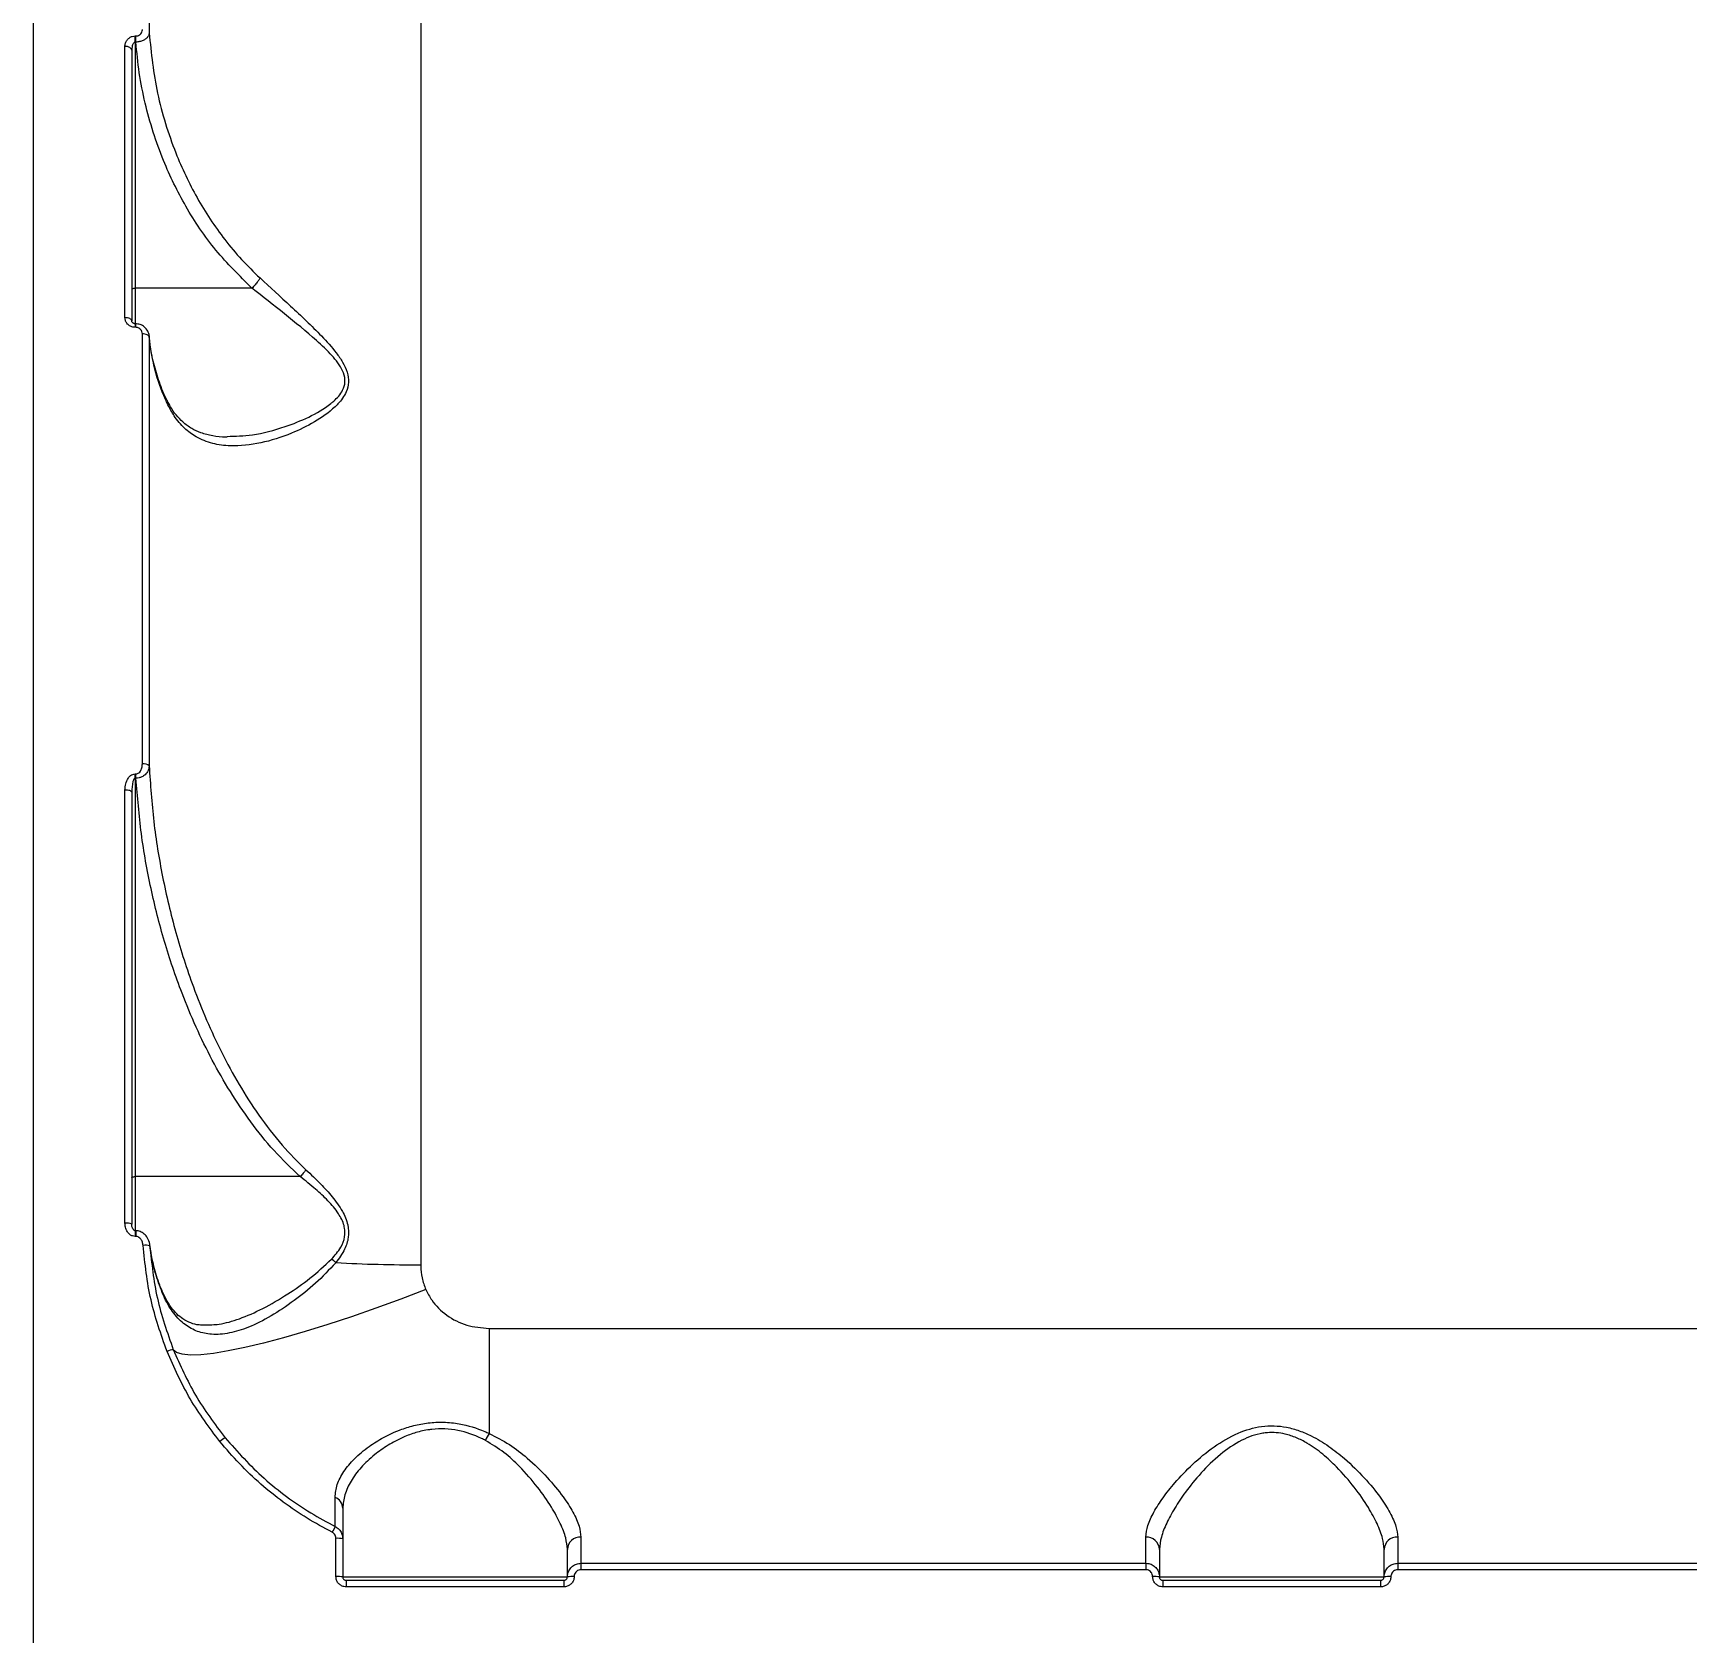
# Model space of a CAD drawing. Header units: millimetres. Extents: x -7735 to 7893, y -6545 to 6034.
# Drawn here: x -2479.2 to -2236.2, y 2708.9 to 2944 of the extents above; entities that cross this region are included whole.
import ezdxf

# ---------------------------------------------------------------- set-up
doc = ezdxf.new("R2010")
doc.units = ezdxf.units.MM
for name, color, linetype in [('DIKOM_ОБЪЕКТ', 7, 'Continuous'), ('DIKOM_РАЗМЕР_ЗОНА', 7, 'Continuous'), ('DIKOM_РАЗМЕР_ОБЪЕКТА', 7, 'Continuous')]:
    doc.layers.add(name, color=color, linetype=linetype)
doc.styles.add('style1', font='arial.ttf', dxfattribs={"width": 0.8})
doc.dimstyles.new('1-50', dxfattribs={"dimtxt": 300, "dimasz": 200, "dimexe": 100, "dimexo": 0, "dimgap": 100, "dimtad": 1, "dimtxsty": 'style1', "dimcen": 200, "dimclrd": 7, "dimclre": 7, "dimclrt": 7, "dimadec": 1, "dimazin": 2, "dimtfac": 1, "dimtmove": 0, "dimatfit": 2, "dimfxl": 0, "dimlwd": 25, "dimlwe": 18, "dimarcsym": 0})

# ---------------------------------------------------------------- blocks, each defined once
blk = doc.blocks.new('*D1')
at = {"layer": 'Defpoints', "color": 0, "transparency": 16777216}
for p in [(-1659.72, 4539.04), (-6635.97, -4006.79), (-1659.72, -4006.79)]:
    blk.add_point(p, dxfattribs=at)
at = {"layer": 'DIKOM_РАЗМЕР_ОБЪЕКТА', "color": 7, "lineweight": 18, "transparency": 16777216}
for p, q in [((-1659.72, 4539.04), (-6735.97, 4539.04)), ((-1659.72, -4006.79), (-6735.97, -4006.79))]:
    blk.add_line(p, q, dxfattribs=at)
at = {"layer": 'DIKOM_РАЗМЕР_ОБЪЕКТА', "color": 7, "lineweight": 25, "transparency": 16777216}
blk.add_line((-6635.97, 4339.04), (-6635.97, -3806.79), dxfattribs=at)
at = {"layer": 'DIKOM_РАЗМЕР_ОБЪЕКТА', "color": 7, "transparency": 16777216}
for points in [[(-6669.31, 4339.04), (-6602.64, 4339.04), (-6635.97, 4539.04)], [(-6669.31, -3806.79), (-6602.64, -3806.79), (-6635.97, -4006.79)]]:
    blk.add_solid(points, dxfattribs=at)
at = {"layer": 'DIKOM_РАЗМЕР_ОБЪЕКТА', "color": 7, "transparency": 16777216, "insert": (-6889.14, 266.13), "char_height": 300, "attachment_point": 5, "rotation": 90, "style": 'style1'}
blk.add_mtext('8550', dxfattribs=at)
blk = doc.blocks.new('*D2')
at = {"layer": 'Defpoints', "color": 0, "transparency": 16777216}
for p in [(-1994.19, 6033.86), (-7284.85, -5501.61), (-1994.19, -5501.61)]:
    blk.add_point(p, dxfattribs=at)
at = {"layer": 'DIKOM_РАЗМЕР_ЗОНА', "color": 7, "lineweight": 18, "transparency": 16777216}
for p, q in [((-1994.19, 6033.86), (-7384.85, 6033.86)), ((-1994.19, -5501.61), (-7384.85, -5501.61))]:
    blk.add_line(p, q, dxfattribs=at)
at = {"layer": 'DIKOM_РАЗМЕР_ЗОНА', "color": 7, "lineweight": 25, "transparency": 16777216}
blk.add_line((-7284.85, 5833.86), (-7284.85, -5301.61), dxfattribs=at)
at = {"layer": 'DIKOM_РАЗМЕР_ЗОНА', "color": 7, "transparency": 16777216}
for points in [[(-7318.18, 5833.86), (-7251.52, 5833.86), (-7284.85, 6033.86)], [(-7318.18, -5301.61), (-7251.52, -5301.61), (-7284.85, -5501.61)]]:
    blk.add_solid(points, dxfattribs=at)
at = {"layer": 'DIKOM_РАЗМЕР_ЗОНА', "color": 7, "transparency": 16777216, "insert": (-7538.02, 266.13), "char_height": 300, "attachment_point": 5, "rotation": 90, "style": 'style1'}
blk.add_mtext('11550', dxfattribs=at)

msp = doc.modelspace()

# ---------------------------------------------------------------- linework, layer by layer
at = {"layer": 'DIKOM_ОБЪЕКТ', "color": 7, "linetype": 'Continuous', "lineweight": 15}
for p, q in [((-2479.19, 3121.125), (-2479.19, 2702.128)), ((-2422.24, 3083.125), (-2422.24, 2762.973)), ((-2462.133, 3009.792), (-2462.133, 2943.961)), ((-2464.19, 2943.532), (-2464.087, 2943.532)), ((-2464.19, 2942.632), (-2464.19, 2943.532)), ((-2464.087, 2942.632), (-2464.087, 2943.532)), ((-2465.69, 2902.147), (-2465.69, 2942.011)), ((-2464.69, 2941.437), (-2464.69, 2901.669)), ((-2464.19, 2942.632), (-2464.19, 2906.478)), ((-2464.087, 2942.632), (-2464.19, 2942.632)), ((-2447.03, 2906.478), (-2464.19, 2906.478)), ((-2464.19, 2906.478), (-2464.19, 2901.254)), ((-2464.157, 2901.256), (-2464.19, 2901.256)), ((-2464.19, 2901.255), (-2464.19, 2900.731)), ((-2464.157, 2900.731), (-2464.19, 2900.731)), ((-2464.157, 2901.255), (-2464.157, 2900.731)), ((-2463.13, 2836.58), (-2463.13, 2899.758)), ((-2462.133, 2899.32), (-2462.133, 2836.281)), ((-2462.066, 2899.03), (-2462.101, 2899.454)), ((-2464.19, 2835.106), (-2464.068, 2835.106)), ((-2464.19, 2834.467), (-2464.19, 2835.106)), ((-2464.19, 2834.467), (-2464.19, 2775.937)), ((-2464.068, 2834.467), (-2464.19, 2834.467)), ((-2464.068, 2834.467), (-2464.068, 2835.106)), ((-2465.69, 2769.1), (-2465.69, 2832.739)), ((-2464.69, 2832.426), (-2464.69, 2768.938)), ((-2439.942, 2775.937), (-2464.19, 2775.937)), ((-2464.19, 2775.937), (-2464.19, 2767.969)), ((-2464.103, 2767.987), (-2464.19, 2767.987)), ((-2464.19, 2767.987), (-2464.19, 2767.145)), ((-2464.103, 2767.987), (-2464.103, 2767.145)), ((-2464.103, 2767.145), (-2464.19, 2767.145)), ((-2412.19, 2753.628), (-2062.19, 2753.628)), ((-2412.19, 2753.628), (-2412.19, 2738.219)), ((-2434.69, 2717.164), (-2434.69, 2722.79)), ((-2433.69, 2722.738), (-2433.69, 2717.125)), ((-2398.69, 2722.983), (-2398.69, 2719.125)), ((-2315.69, 2719.125), (-2315.69, 2722.983)), ((-2278.69, 2722.983), (-2278.69, 2719.125)), ((-2400.69, 2717.125), (-2400.69, 2721.176)), ((-2313.69, 2721.176), (-2313.69, 2717.125)), ((-2280.69, 2717.125), (-2280.69, 2721.176)), ((-2433.69, 2717.125), (-2400.69, 2717.125)), ((-2398.69, 2719.125), (-2398.69, 2718.166)), ((-2398.69, 2719.125), (-2315.69, 2719.125)), ((-2315.69, 2718.166), (-2398.69, 2718.166)), ((-2315.69, 2719.125), (-2315.69, 2718.166)), ((-2313.69, 2717.125), (-2280.69, 2717.125)), ((-2278.69, 2719.125), (-2278.69, 2718.166)), ((-2278.69, 2719.125), (-2195.69, 2719.125)), ((-2195.69, 2718.166), (-2278.69, 2718.166)), ((-2433.19, 2716.625), (-2433.19, 2715.66)), ((-2433.19, 2716.625), (-2401.19, 2716.625)), ((-2401.19, 2715.66), (-2433.19, 2715.66)), ((-2401.19, 2716.625), (-2401.19, 2715.66)), ((-2313.19, 2716.625), (-2313.19, 2715.66)), ((-2313.19, 2716.625), (-2281.19, 2716.625)), ((-2281.19, 2715.66), (-2313.19, 2715.66)), ((-2281.19, 2716.625), (-2281.19, 2715.66))]:
    msp.add_line(p, q, dxfattribs=at)
at = {"layer": 'DIKOM_ОБЪЕКТ', "color": 7, "linetype": 'Continuous', "lineweight": 15, "flags": 128}
for points in [[(-2464.69, 2941.437), (-2464.71, 2941.549), (-2464.766, 2941.657), (-2464.859, 2941.756), (-2464.983, 2941.843), (-2465.135, 2941.914), (-2465.308, 2941.967), (-2465.495, 2941.999), (-2465.69, 2942.011)], [(-2464.69, 2906.317), (-2464.681, 2906.348), (-2464.652, 2906.378), (-2464.606, 2906.406), (-2464.544, 2906.431), (-2464.468, 2906.451), (-2464.381, 2906.465), (-2464.288, 2906.475), (-2464.19, 2906.478)], [(-2464.69, 2901.669), (-2464.71, 2901.762), (-2464.766, 2901.852), (-2464.859, 2901.934), (-2464.983, 2902.007), (-2465.135, 2902.066), (-2465.308, 2902.111), (-2465.495, 2902.138), (-2465.69, 2902.147)], [(-2462.133, 2899.32), (-2462.164, 2899.407), (-2462.229, 2899.49), (-2462.325, 2899.566), (-2462.45, 2899.632), (-2462.598, 2899.686), (-2462.765, 2899.726), (-2462.944, 2899.75), (-2463.13, 2899.758)], [(-2464.69, 2832.426), (-2464.71, 2832.487), (-2464.766, 2832.546), (-2464.859, 2832.6), (-2464.983, 2832.648), (-2465.135, 2832.687), (-2465.308, 2832.715), (-2465.495, 2832.733), (-2465.69, 2832.739)], [(-2464.69, 2775.777), (-2464.681, 2775.809), (-2464.652, 2775.839), (-2464.606, 2775.866), (-2464.544, 2775.89), (-2464.468, 2775.91), (-2464.381, 2775.925), (-2464.288, 2775.934), (-2464.19, 2775.937)], [(-2421.481, 2759.331), (-2425.175, 2757.925), (-2428.832, 2756.592), (-2432.417, 2755.347), (-2435.893, 2754.201), (-2439.228, 2753.166), (-2442.387, 2752.252), (-2445.34, 2751.468), (-2448.057, 2750.822), (-2450.512, 2750.32), (-2452.681, 2749.968), (-2454.541, 2749.767), (-2456.075, 2749.722), (-2457.267, 2749.831), (-2458.106, 2750.095), (-2458.584, 2750.509)]]:
    msp.add_lwpolyline(points, dxfattribs=at)
at = {"layer": 'DIKOM_ОБЪЕКТ', "color": 7, "linetype": 'Continuous', "lineweight": 15}
for centre, radius, start, end in [((-2462.928, 2835.441), 1.156, 46.56717, 100.0821), ((-2465.446, 2767.437), 1.681, 63.26544, 98.34201), ((-2462.679, 2763.898), 1.968, 70.71917, 100.10353), ((-2438.883, 2758.872), 6.076, 46.72991, 54.35587), ((-2422.363, 2999.343), 236.37, 267.00393, 270.02986), ((-2458.429, 2748.139), 2.375, 93.74157, 117.11974), ((-2449.326, 2734.401), 3.57, 117.47945, 132.7453), ((-2405.838, 2734.272), 7.479, 148.14852, 157.17448), ((-2435.45, 2727.171), 1.761, 1.82009, 68.86492), ((-2426.547, 2719.54), 9.629, 148.83569, 154.50646), ((-2434.443, 2717.857), 4.939, 81.23472, 92.86878), ((-2398.782, 2721.074), 1.911, 87.24923, 176.95044), ((-2315.599, 2721.074), 1.911, 3.04956, 92.75077), ((-2278.782, 2721.074), 1.911, 87.2393, 176.96038), ((-2434.44, 2710.587), 6.581, 83.45513, 92.17535), ((-2399.94, 2710.578), 6.59, 87.82895, 96.53952), ((-2314.44, 2710.585), 6.583, 83.45666, 92.17382), ((-2279.94, 2710.587), 6.581, 87.82465, 96.54487)]:
    msp.add_arc(centre, radius, start, end, dxfattribs=at)
for points, knots in [([(-2465.69, 2942.011), (-2465.69, 2942.039), (-2465.687, 2942.245), (-2465.603, 2942.601), (-2465.35, 2943.013), (-2465.017, 2943.302), (-2464.626, 2943.494), (-2464.336, 2943.519), (-2464.19, 2943.532)], [0, 0, 0, 0, 0.0392118, 0.2871925, 0.4951945, 0.6710143, 0.8352851, 1, 1, 1, 1]), ([(-2464.087, 2943.532), (-2463.992, 2943.54), (-2463.804, 2943.556), (-2463.552, 2943.679), (-2463.342, 2943.864), (-2463.185, 2944.123), (-2463.133, 2944.347), (-2463.131, 2944.478), (-2463.13, 2944.498)], [0, 0, 0, 0, 0.167296, 0.3344425, 0.5090709, 0.7130551, 0.957756, 1, 1, 1, 1]), ([(-2462.133, 2943.961), (-2462.135, 2943.936), (-2462.145, 2943.762), (-2462.263, 2943.459), (-2462.592, 2943.111), (-2463.021, 2942.856), (-2463.527, 2942.682), (-2463.899, 2942.649), (-2464.087, 2942.632)], [0, 0, 0, 0, 0.0391471, 0.2683417, 0.4664205, 0.6436792, 0.8199574, 1, 1, 1, 1]), ([(-2462.133, 2943.961), (-2461.823, 2940.997), (-2461.355, 2936.515), (-2459.791, 2930.673), (-2457.988, 2925.497), (-2455.231, 2919.68), (-2451.817, 2914.513), (-2448.6, 2910.648), (-2446.765, 2908.87), (-2445.848, 2907.982)], [0, 0, 0, 0, 0.2227161, 0.336735, 0.4507495, 0.6310068, 0.8132757, 0.9066479, 1, 1, 1, 1]), ([(-2464.19, 2942.632), (-2464.216, 2942.63), (-2464.267, 2942.624), (-2464.367, 2942.566), (-2464.477, 2942.436), (-2464.582, 2942.207), (-2464.663, 2941.889), (-2464.689, 2941.62), (-2464.69, 2941.459), (-2464.69, 2941.437)], [0, 0, 0, 0, 0.0552117, 0.1098701, 0.2436785, 0.4175624, 0.6517855, 0.9517721, 1, 1, 1, 1]), ([(-2447.027, 2906.479), (-2448.858, 2908.286), (-2452.568, 2911.948), (-2456.836, 2918.355), (-2459.736, 2924.265), (-2461.591, 2929.393), (-2462.778, 2933.708), (-2463.653, 2938.126), (-2463.942, 2941.13), (-2464.087, 2942.632)], [0, 0, 0, 0, 0.1852085, 0.375224, 0.5580281, 0.6672705, 0.7765221, 0.8882633, 1, 1, 1, 1]), ([(-2445.848, 2907.982), (-2444.351, 2906.61), (-2441.319, 2903.831), (-2437.447, 2900.195), (-2434.922, 2897.416), (-2433.666, 2895.62), (-2432.968, 2894.164), (-2432.742, 2892.639), (-2433.171, 2890.973), (-2434.027, 2889.835), (-2435.574, 2888.292), (-2437.855, 2886.725), (-2441.582, 2884.909), (-2445.8, 2883.579), (-2449.701, 2883.162), (-2452.854, 2883.58), (-2455.115, 2884.462), (-2456.999, 2885.854), (-2458.38, 2887.454), (-2459.081, 2888.771), (-2459.374, 2889.323)], [0, 0, 0, 0, 0.0952094, 0.1929566, 0.2448014, 0.2710709, 0.2981706, 0.3242903, 0.3503885, 0.3910762, 0.4019417, 0.4719643, 0.5438111, 0.6393964, 0.7378516, 0.7988558, 0.861366, 0.9113767, 0.9628405, 1, 1, 1, 1]), ([(-2450.688, 2884.706), (-2449.46, 2884.734), (-2446.699, 2884.796), (-2442.613, 2885.927), (-2438.658, 2887.436), (-2436.278, 2888.831), (-2434.629, 2890.206), (-2433.732, 2891.191), (-2433.264, 2892.692), (-2433.502, 2894.024), (-2434.169, 2895.239), (-2434.812, 2896.049), (-2435.887, 2897.263), (-2438.228, 2899.453), (-2442.255, 2902.737), (-2445.438, 2905.231), (-2447.03, 2906.478)], [0, 0, 0, 0, 0.1104989, 0.2485065, 0.3481928, 0.4475015, 0.4623428, 0.5166406, 0.5502396, 0.5837043, 0.6157813, 0.6480652, 0.6549244, 0.7267053, 0.8633015, 1, 1, 1, 1]), ([(-2447.03, 2906.478), (-2447.03, 2906.478), (-2447.029, 2906.478), (-2447.028, 2906.478), (-2447.027, 2906.479), (-2447.027, 2906.479)], [0, 0, 0, 0, 0.3981598, 0.7586555, 1, 1, 1, 1]), ([(-2445.848, 2907.982), (-2445.875, 2907.934), (-2445.963, 2907.779), (-2446.19, 2907.444), (-2446.564, 2906.965), (-2446.873, 2906.641), (-2447.027, 2906.479)], [0, 0, 0, 0, 0.1073993, 0.3494931, 0.6747771, 1, 1, 1, 1]), ([(-2464.19, 2900.731), (-2464.266, 2900.734), (-2464.512, 2900.744), (-2464.927, 2900.881), (-2465.346, 2901.199), (-2465.635, 2901.643), (-2465.672, 2901.979), (-2465.69, 2902.147)], [0, 0, 0, 0, 0.0931153, 0.3039264, 0.5302559, 0.7652189, 1, 1, 1, 1]), ([(-2464.19, 2901.259), (-2464.215, 2901.258), (-2464.284, 2901.257), (-2464.396, 2901.289), (-2464.514, 2901.348), (-2464.615, 2901.442), (-2464.682, 2901.555), (-2464.68, 2901.63), (-2464.679, 2901.669)], [0, 0, 0, 0, 0.0676387, 0.1856323, 0.3241147, 0.5015871, 0.7458527, 1, 1, 1, 1]), ([(-2462.142, 2899.435), (-2462.142, 2899.45), (-2462.127, 2899.704), (-2462.324, 2900.197), (-2462.776, 2900.788), (-2463.433, 2901.188), (-2463.926, 2901.224), (-2464.158, 2901.241)], [0, 0, 0, 0, 0.0155781, 0.2612962, 0.5139214, 0.7710318, 1, 1, 1, 1]), ([(-2463.13, 2899.758), (-2463.143, 2899.873), (-2463.169, 2900.102), (-2463.366, 2900.406), (-2463.653, 2900.626), (-2463.938, 2900.721), (-2464.107, 2900.729), (-2464.157, 2900.731)], [0, 0, 0, 0, 0.2336729, 0.4673228, 0.6955778, 0.9087545, 1, 1, 1, 1]), ([(-2459.374, 2889.323), (-2459.501, 2889.597), (-2460.299, 2891.312), (-2461.485, 2894.622), (-2461.914, 2897.734), (-2462.133, 2899.32)], [0, 0, 0, 0, 0.0849933, 0.5334676, 1, 1, 1, 1]), ([(-2459.433, 2889.86), (-2459.451, 2889.893), (-2459.947, 2890.796), (-2460.656, 2892.652), (-2461.507, 2895.413), (-2461.963, 2897.554), (-2462.048, 2898.767), (-2462.066, 2899.03)], [0, 0, 0, 0, 0.0114389, 0.3103577, 0.6119755, 0.9158237, 1, 1, 1, 1]), ([(-2459.374, 2889.323), (-2459.371, 2889.343), (-2459.345, 2889.504), (-2459.337, 2889.702), (-2459.433, 2889.827), (-2459.451, 2889.849)], [0, 0, 0, 0, 0.1035896, 0.8366596, 1, 1, 1, 1]), ([(-2450.675, 2884.598), (-2450.743, 2884.594), (-2451.496, 2884.556), (-2452.803, 2884.745), (-2454.494, 2885.168), (-2455.926, 2885.835), (-2457.135, 2886.709), (-2458.165, 2887.803), (-2458.913, 2888.835), (-2459.288, 2889.605), (-2459.425, 2889.886)], [0, 0, 0, 0, 0.017572, 0.1926803, 0.3631484, 0.5134471, 0.6719491, 0.8048953, 0.928567, 1, 1, 1, 1]), ([(-2464.068, 2835.106), (-2463.989, 2835.115), (-2463.831, 2835.133), (-2463.596, 2835.279), (-2463.356, 2835.561), (-2463.168, 2836.017), (-2463.143, 2836.386), (-2463.13, 2836.58)], [0, 0, 0, 0, 0.1190275, 0.2373945, 0.4122963, 0.6910424, 1, 1, 1, 1]), ([(-2462.133, 2836.281), (-2462.168, 2836.045), (-2462.236, 2835.583), (-2462.65, 2835.026), (-2463.139, 2834.689), (-2463.605, 2834.51), (-2463.911, 2834.482), (-2464.068, 2834.467)], [0, 0, 0, 0, 0.27366745, 0.53727158, 0.72079634, 0.85652018, 1, 1, 1, 1]), ([(-2462.133, 2836.281), (-2461.949, 2833.552), (-2461.58, 2828.093), (-2460.238, 2819.921), (-2458.324, 2811.798), (-2455.538, 2803.13), (-2452.354, 2795.682), (-2448.983, 2789.461), (-2446.04, 2784.889), (-2442.81, 2780.633), (-2440.285, 2778.122), (-2439.094, 2776.937)], [0, 0, 0, 0, 0.1269762, 0.2539541, 0.383673, 0.5133733, 0.6746744, 0.756559, 0.8384276, 0.9238213, 1, 1, 1, 1]), ([(-2465.69, 2832.739), (-2465.669, 2833.05), (-2465.627, 2833.646), (-2465.318, 2834.38), (-2464.928, 2834.831), (-2464.558, 2835.063), (-2464.313, 2835.091), (-2464.19, 2835.106)], [0, 0, 0, 0, 0.3089097, 0.5924, 0.7697237, 0.8844811, 1, 1, 1, 1]), ([(-2464.19, 2834.467), (-2464.207, 2834.465), (-2464.245, 2834.46), (-2464.309, 2834.415), (-2464.422, 2834.271), (-2464.653, 2833.61), (-2464.674, 2832.956), (-2464.69, 2832.426)], [0, 0, 0, 0, 0.0232805, 0.0519632, 0.1042039, 0.2733501, 1, 1, 1, 1]), ([(-2439.934, 2775.94), (-2441.247, 2777.188), (-2443.888, 2779.699), (-2447.254, 2783.943), (-2450.264, 2788.4), (-2452.92, 2793.06), (-2455.28, 2797.895), (-2457.693, 2803.698), (-2459.987, 2810.48), (-2461.967, 2818.314), (-2463.41, 2826.319), (-2463.849, 2831.751), (-2464.068, 2834.467)], [0, 0, 0, 0, 0.0822802, 0.1655622, 0.2475151, 0.3294869, 0.4129253, 0.4963682, 0.6209032, 0.7454515, 0.8727271, 1, 1, 1, 1]), ([(-2439.942, 2775.937), (-2439.941, 2775.937), (-2439.939, 2775.937), (-2439.936, 2775.938), (-2439.935, 2775.939), (-2439.934, 2775.94)], [0, 0, 0, 0, 0.4374981, 0.7829385, 1, 1, 1, 1]), ([(-2435.342, 2763.81), (-2434.846, 2764.368), (-2433.995, 2765.326), (-2433.344, 2766.961), (-2433.35, 2768.083), (-2433.61, 2769.251), (-2434.355, 2770.692), (-2435.846, 2772.438), (-2437.783, 2774.213), (-2439.179, 2775.327), (-2439.942, 2775.937)], [0, 0, 0, 0, 0.1504048, 0.2579055, 0.3420711, 0.3655553, 0.4904965, 0.6488198, 0.8079247, 1, 1, 1, 1]), ([(-2439.094, 2776.937), (-2439.116, 2776.907), (-2439.236, 2776.742), (-2439.508, 2776.395), (-2439.782, 2776.102), (-2439.934, 2775.94)], [0, 0, 0, 0, 0.0927142, 0.4978175, 1, 1, 1, 1]), ([(-2439.094, 2776.937), (-2438.366, 2776.255), (-2437.027, 2775), (-2435.191, 2772.986), (-2433.754, 2771.017), (-2432.865, 2768.964), (-2432.771, 2766.994), (-2433.416, 2765.046), (-2434.243, 2763.935), (-2434.718, 2763.296)], [0, 0, 0, 0, 0.1839956, 0.3384031, 0.4956165, 0.624169, 0.7374466, 0.8492051, 1, 1, 1, 1]), ([(-2464.19, 2767.145), (-2464.33, 2767.16), (-2464.608, 2767.19), (-2465.015, 2767.434), (-2465.391, 2767.861), (-2465.645, 2768.453), (-2465.676, 2768.896), (-2465.69, 2769.1)], [0, 0, 0, 0, 0.1522648, 0.3040387, 0.5080462, 0.7732538, 1, 1, 1, 1]), ([(-2464.149, 2767.993), (-2464.164, 2767.99), (-2464.195, 2767.984), (-2464.252, 2767.997), (-2464.341, 2768.042), (-2464.476, 2768.173), (-2464.622, 2768.445), (-2464.697, 2768.725), (-2464.685, 2768.906), (-2464.683, 2768.938)], [0, 0, 0, 0, 0.03602035, 0.07724145, 0.1418012, 0.29121435, 0.54294054, 0.91843144, 1, 1, 1, 1]), ([(-2462.052, 2765.905), (-2462.054, 2765.946), (-2462.07, 2766.298), (-2462.311, 2766.882), (-2462.809, 2767.525), (-2463.419, 2767.879), (-2463.878, 2768.022), (-2464.097, 2767.985), (-2464.104, 2767.984)], [0, 0, 0, 0, 0.038111, 0.3331274, 0.5749809, 0.7909193, 0.9935668, 1, 1, 1, 1]), ([(-2463.024, 2765.836), (-2463.049, 2766.002), (-2463.097, 2766.331), (-2463.325, 2766.737), (-2463.61, 2767.003), (-2463.875, 2767.128), (-2464.039, 2767.14), (-2464.103, 2767.145)], [0, 0, 0, 0, 0.2718217, 0.5388994, 0.7375612, 0.8965459, 1, 1, 1, 1]), ([(-2459.512, 2750.253), (-2460.395, 2752.755), (-2462.185, 2757.822), (-2462.742, 2763.142), (-2463.024, 2765.836)], [0, 0, 0, 0, 0.4937681, 1, 1, 1, 1]), ([(-2462.029, 2765.756), (-2461.762, 2763.185), (-2461.22, 2757.979), (-2459.47, 2753.02), (-2458.584, 2750.509)], [0, 0, 0, 0, 0.4937706, 1, 1, 1, 1]), ([(-2460.204, 2758.868), (-2460.575, 2759.854), (-2461.425, 2762.111), (-2461.811, 2764.442), (-2462.029, 2765.756)], [0, 0, 0, 0, 0.4365681, 1, 1, 1, 1]), ([(-2460.231, 2759.212), (-2460.35, 2759.478), (-2460.865, 2760.626), (-2461.453, 2762.725), (-2461.916, 2764.7), (-2462.01, 2765.77), (-2462.022, 2765.911)], [0, 0, 0, 0, 0.1224893, 0.5293421, 0.9380302, 1, 1, 1, 1]), ([(-2434.718, 2763.296), (-2435.691, 2762.249), (-2437.64, 2760.152), (-2440.937, 2757.595), (-2444.242, 2755.367), (-2447.443, 2753.762), (-2450.365, 2752.854), (-2452.868, 2752.653), (-2455.043, 2753.103), (-2456.911, 2754.106), (-2458.543, 2755.754), (-2459.599, 2757.468), (-2460.093, 2758.611), (-2460.204, 2758.868)], [0, 0, 0, 0, 0.1039347, 0.2080578, 0.3213679, 0.4346143, 0.5351338, 0.6355707, 0.7202647, 0.8048973, 0.8901551, 0.9753345, 1, 1, 1, 1]), ([(-2453.947, 2754.145), (-2453.258, 2754.156), (-2451.644, 2754.183), (-2448.782, 2755.021), (-2445.406, 2756.492), (-2441.923, 2758.545), (-2438.471, 2760.918), (-2436.391, 2762.84), (-2435.342, 2763.81)], [0, 0, 0, 0, 0.1232502, 0.2891702, 0.4732576, 0.6616167, 0.8292396, 1, 1, 1, 1]), ([(-2422.24, 2762.973), (-2422.24, 2762.915), (-2422.236, 2762.274), (-2422.108, 2761.021), (-2421.693, 2759.902), (-2421.481, 2759.331)], [0, 0, 0, 0, 0.0468432, 0.5143283, 1, 1, 1, 1]), ([(-2460.266, 2759.193), (-2460.261, 2759.185), (-2460.204, 2759.108), (-2460.204, 2758.989), (-2460.204, 2758.884), (-2460.204, 2758.868)], [0, 0, 0, 0, 0.0889973, 0.8583464, 1, 1, 1, 1]), ([(-2453.939, 2754.114), (-2454.227, 2754.114), (-2454.975, 2754.112), (-2456.039, 2754.402), (-2457.118, 2754.932), (-2458.061, 2755.703), (-2458.913, 2756.696), (-2459.658, 2757.849), (-2460.077, 2758.801), (-2460.261, 2759.217)], [0, 0, 0, 0, 0.1067878, 0.2773223, 0.4563559, 0.6002295, 0.7388909, 0.8858374, 1, 1, 1, 1]), ([(-2421.481, 2759.331), (-2421.214, 2758.812), (-2420.465, 2757.357), (-2418.459, 2755.433), (-2415.509, 2753.916), (-2413.304, 2753.725), (-2412.19, 2753.628)], [0, 0, 0, 0, 0.1529652, 0.4283726, 0.7114418, 1, 1, 1, 1]), ([(-2451.749, 2737.023), (-2453.279, 2739.059), (-2456.373, 2743.179), (-2458.457, 2747.877), (-2459.512, 2750.253)], [0, 0, 0, 0, 0.494175, 1, 1, 1, 1]), ([(-2458.584, 2750.509), (-2457.576, 2748.238), (-2455.537, 2743.64), (-2452.506, 2739.608), (-2450.974, 2737.568)], [0, 0, 0, 0, 0.494148, 1, 1, 1, 1]), ([(-2434.815, 2728.813), (-2434.753, 2729.437), (-2434.627, 2730.685), (-2433.617, 2732.606), (-2432.04, 2734.509), (-2430.033, 2736.204), (-2427.751, 2737.644), (-2425.527, 2738.681), (-2423.292, 2739.396), (-2421.136, 2739.809), (-2418.863, 2739.905), (-2416.02, 2739.61), (-2413.784, 2738.917), (-2412.404, 2738.312), (-2412.19, 2738.219)], [0, 0, 0, 0, 0.1100998, 0.2202186, 0.3292882, 0.4383086, 0.5249633, 0.6115141, 0.6753406, 0.7390971, 0.8039994, 0.868893, 0.9797328, 1, 1, 1, 1]), ([(-2412.731, 2737.174), (-2412.927, 2737.272), (-2414.182, 2737.9), (-2416.177, 2738.607), (-2418.681, 2738.912), (-2420.09, 2738.866), (-2421.517, 2738.686), (-2422.959, 2738.363), (-2425.031, 2737.595), (-2427.092, 2736.497), (-2429.213, 2734.976), (-2431.082, 2733.195), (-2432.554, 2731.199), (-2433.505, 2729.188), (-2433.628, 2727.881), (-2433.69, 2727.227)], [0, 0, 0, 0, 0.0201067, 0.1287303, 0.1863649, 0.2439963, 0.2548572, 0.3176707, 0.3805795, 0.4675451, 0.5546282, 0.6653734, 0.7761644, 0.8880905, 1, 1, 1, 1]), ([(-2315.69, 2722.983), (-2315.626, 2723.538), (-2315.497, 2724.65), (-2314.571, 2726.627), (-2313.223, 2728.748), (-2311.337, 2731.125), (-2308.886, 2733.705), (-2305.799, 2736.264), (-2302.401, 2738.298), (-2299.278, 2739.251), (-2296.832, 2739.369), (-2294.956, 2739.157), (-2293.122, 2738.634), (-2291.007, 2737.713), (-2288.754, 2736.334), (-2286.105, 2734.233), (-2283.501, 2731.68), (-2281.294, 2728.962), (-2279.761, 2726.554), (-2278.856, 2724.565), (-2278.743, 2723.481), (-2278.69, 2722.983)], [0, 0, 0, 0, 0.0554768, 0.1110246, 0.1664967, 0.2220058, 0.2900238, 0.3579648, 0.422676, 0.4774057, 0.5052461, 0.5330936, 0.5627113, 0.592376, 0.6404311, 0.6885815, 0.7603255, 0.8320613, 0.8910002, 0.9498675, 1, 1, 1, 1]), ([(-2435.238, 2723.684), (-2436.48, 2724.353), (-2438.964, 2725.69), (-2442.462, 2728.077), (-2445.79, 2730.752), (-2448.927, 2733.716), (-2450.809, 2735.92), (-2451.749, 2737.023)], [0, 0, 0, 0, 0.1976749, 0.3953795, 0.59308, 0.7965407, 1, 1, 1, 1]), ([(-2450.974, 2737.568), (-2449.135, 2735.507), (-2446.35, 2732.385), (-2441.961, 2728.892), (-2438.475, 2726.502), (-2436.004, 2725.176), (-2434.786, 2724.523)], [0, 0, 0, 0, 0.3951618, 0.5986705, 0.8021771, 1, 1, 1, 1]), ([(-2400.69, 2721.176), (-2400.74, 2721.716), (-2400.846, 2722.872), (-2401.672, 2724.983), (-2403.044, 2727.505), (-2405.024, 2730.358), (-2407.405, 2733.088), (-2409.945, 2735.482), (-2411.793, 2736.604), (-2412.731, 2737.174)], [0, 0, 0, 0, 0.1227094, 0.2624644, 0.4060153, 0.5749283, 0.7482653, 0.8723732, 1, 1, 1, 1]), ([(-2412.19, 2738.219), (-2411.167, 2737.696), (-2409.118, 2736.65), (-2406.273, 2734.374), (-2403.568, 2731.759), (-2401.348, 2729.033), (-2399.795, 2726.617), (-2398.864, 2724.599), (-2398.746, 2723.496), (-2398.69, 2722.983)], [0, 0, 0, 0, 0.1281573, 0.2567401, 0.4268169, 0.5968805, 0.7373123, 0.877572, 1, 1, 1, 1]), ([(-2280.69, 2721.176), (-2280.737, 2721.7), (-2280.84, 2722.844), (-2281.646, 2724.929), (-2283.012, 2727.451), (-2284.97, 2730.294), (-2287.283, 2732.966), (-2289.642, 2735.176), (-2291.646, 2736.625), (-2293.545, 2737.602), (-2295.477, 2738.255), (-2297.2, 2738.398), (-2298.83, 2738.206), (-2300.114, 2737.876), (-2302.305, 2736.931), (-2304.908, 2735.086), (-2307.642, 2732.413), (-2309.814, 2729.714), (-2311.491, 2727.229), (-2312.689, 2725.006), (-2313.517, 2722.933), (-2313.632, 2721.761), (-2313.69, 2721.176)], [0, 0, 0, 0, 0.0507153, 0.1106822, 0.1707192, 0.2435963, 0.3164707, 0.3642937, 0.4119918, 0.4404641, 0.4688604, 0.5101031, 0.5210896, 0.5472193, 0.5734052, 0.6369318, 0.7054964, 0.7741543, 0.8307621, 0.8873371, 0.9437057, 1, 1, 1, 1]), ([(-2434.786, 2724.523), (-2434.788, 2724.619), (-2434.791, 2724.813), (-2434.8, 2726.22), (-2434.809, 2727.702), (-2434.814, 2728.566), (-2434.815, 2728.813)], [0, 0, 0, 0, 0.3362317, 0.6822334, 0.9087876, 1, 1, 1, 1]), ([(-2433.69, 2727.227), (-2433.69, 2726.381), (-2433.69, 2724.639), (-2433.69, 2723.064), (-2433.69, 2722.848), (-2433.69, 2722.738)], [0, 0, 0, 0, 0.3175172, 0.6539197, 1, 1, 1, 1]), ([(-2434.786, 2724.523), (-2434.735, 2724.494), (-2434.486, 2724.359), (-2434.103, 2724.012), (-2433.757, 2723.414), (-2433.713, 2722.964), (-2433.69, 2722.738)], [0, 0, 0, 0, 0.0806226, 0.3871301, 0.6936042, 1, 1, 1, 1]), ([(-2434.69, 2722.79), (-2434.701, 2722.903), (-2434.723, 2723.129), (-2434.896, 2723.428), (-2435.088, 2723.603), (-2435.212, 2723.67), (-2435.238, 2723.684)], [0, 0, 0, 0, 0.3066971, 0.613236, 0.9194166, 1, 1, 1, 1]), ([(-2433.19, 2715.66), (-2433.3, 2715.667), (-2433.579, 2715.685), (-2434.001, 2715.865), (-2434.382, 2716.205), (-2434.641, 2716.656), (-2434.674, 2716.994), (-2434.69, 2717.164)], [0, 0, 0, 0, 0.1406788, 0.3550873, 0.5698813, 0.7848526, 1, 1, 1, 1]), ([(-2433.69, 2717.125), (-2433.685, 2717.069), (-2433.674, 2716.957), (-2433.588, 2716.807), (-2433.46, 2716.694), (-2433.32, 2716.634), (-2433.227, 2716.628), (-2433.19, 2716.625)], [0, 0, 0, 0, 0.21560092, 0.43054656, 0.64526861, 0.85937822, 1, 1, 1, 1]), ([(-2399.69, 2717.164), (-2399.698, 2717.052), (-2399.716, 2716.773), (-2399.896, 2716.35), (-2400.235, 2715.969), (-2400.684, 2715.71), (-2401.022, 2715.677), (-2401.19, 2715.66)], [0, 0, 0, 0, 0.1418201, 0.3567274, 0.5712855, 0.7856634, 1, 1, 1, 1]), ([(-2401.19, 2716.625), (-2401.134, 2716.631), (-2401.022, 2716.642), (-2400.872, 2716.728), (-2400.759, 2716.855), (-2400.699, 2716.995), (-2400.693, 2717.088), (-2400.69, 2717.125)], [0, 0, 0, 0, 0.2139961, 0.42827757, 0.64273319, 0.85782708, 1, 1, 1, 1]), ([(-2400.69, 2717.125), (-2400.681, 2717.273), (-2400.656, 2717.645), (-2400.416, 2718.208), (-2399.963, 2718.715), (-2399.364, 2719.059), (-2398.915, 2719.103), (-2398.69, 2719.125)], [0, 0, 0, 0, 0.1416709, 0.3563628, 0.5709678, 0.7854599, 1, 1, 1, 1]), ([(-2398.69, 2718.166), (-2398.803, 2718.155), (-2399.027, 2718.132), (-2399.327, 2717.96), (-2399.553, 2717.706), (-2399.673, 2717.424), (-2399.685, 2717.238), (-2399.69, 2717.164)], [0, 0, 0, 0, 0.2141872, 0.428647, 0.6431931, 0.8580766, 1, 1, 1, 1]), ([(-2315.69, 2719.125), (-2315.543, 2719.116), (-2315.172, 2719.091), (-2314.61, 2718.852), (-2314.102, 2718.4), (-2313.757, 2717.8), (-2313.712, 2717.35), (-2313.69, 2717.125)], [0, 0, 0, 0, 0.1407128, 0.3554743, 0.5703047, 0.7851689, 1, 1, 1, 1]), ([(-2314.69, 2717.164), (-2314.701, 2717.276), (-2314.723, 2717.502), (-2314.896, 2717.802), (-2315.15, 2718.029), (-2315.431, 2718.149), (-2315.617, 2718.161), (-2315.69, 2718.166)], [0, 0, 0, 0, 0.2150772, 0.4302181, 0.6449362, 0.8594125, 1, 1, 1, 1]), ([(-2313.19, 2715.66), (-2313.301, 2715.667), (-2313.579, 2715.685), (-2314.001, 2715.865), (-2314.382, 2716.205), (-2314.64, 2716.656), (-2314.674, 2716.994), (-2314.69, 2717.164)], [0, 0, 0, 0, 0.1405896, 0.3551097, 0.5698457, 0.7848348, 1, 1, 1, 1]), ([(-2313.69, 2717.125), (-2313.685, 2717.069), (-2313.674, 2716.957), (-2313.587, 2716.807), (-2313.461, 2716.694), (-2313.32, 2716.634), (-2313.227, 2716.628), (-2313.19, 2716.625)], [0, 0, 0, 0, 0.2155829, 0.4307079, 0.645236, 0.859659, 1, 1, 1, 1]), ([(-2279.69, 2717.164), (-2279.698, 2717.052), (-2279.716, 2716.773), (-2279.896, 2716.35), (-2280.235, 2715.969), (-2280.685, 2715.71), (-2281.022, 2715.677), (-2281.19, 2715.66)], [0, 0, 0, 0, 0.1418151, 0.3567318, 0.5713667, 0.785754, 1, 1, 1, 1]), ([(-2281.19, 2716.625), (-2281.134, 2716.631), (-2281.022, 2716.642), (-2280.872, 2716.728), (-2280.759, 2716.855), (-2280.699, 2716.995), (-2280.693, 2717.088), (-2280.69, 2717.125)], [0, 0, 0, 0, 0.2140458, 0.4281114, 0.6426168, 0.8577606, 1, 1, 1, 1]), ([(-2280.69, 2717.125), (-2280.68, 2717.273), (-2280.656, 2717.645), (-2280.416, 2718.208), (-2279.964, 2718.715), (-2279.364, 2719.059), (-2278.915, 2719.103), (-2278.69, 2719.125)], [0, 0, 0, 0, 0.1416686, 0.3563571, 0.570908, 0.7854633, 1, 1, 1, 1]), ([(-2278.69, 2718.166), (-2278.803, 2718.155), (-2279.027, 2718.133), (-2279.327, 2717.96), (-2279.553, 2717.706), (-2279.673, 2717.424), (-2279.685, 2717.238), (-2279.69, 2717.164)], [0, 0, 0, 0, 0.21432125, 0.42863186, 0.64316194, 0.8580872, 1, 1, 1, 1])]:
    msp.add_open_spline(points, degree=3, knots=knots, dxfattribs=at)

# ---------------------------------------------------------------- dimensions: what is measured, and where the dimension line sits
at = {"layer": 'DIKOM_РАЗМЕР_ЗОНА'}
dim = msp.add_linear_dim(base=(-7284.85, -5501.612), p1=(-1994.19, 6033.862), p2=(-1994.19, -5501.612), angle=90, text='11550', dimstyle='1-50', dxfattribs=at)
dim.commit()
dim.dimension.update_dxf_attribs({"geometry": '*D2', "text_midpoint": (-7284.85, 266.125), "dimtype": 160})
at = {"layer": 'DIKOM_РАЗМЕР_ОБЪЕКТА'}
dim = msp.add_linear_dim(base=(-6635.972, -4006.787), p1=(-1659.723, 4539.038), p2=(-1659.723, -4006.787), angle=90, text='8550', dimstyle='1-50', dxfattribs=at)
dim.commit()
dim.dimension.update_dxf_attribs({"geometry": '*D1', "text_midpoint": (-6635.972, 266.125), "dimtype": 160})

doc.saveas('drawing.dxf')
